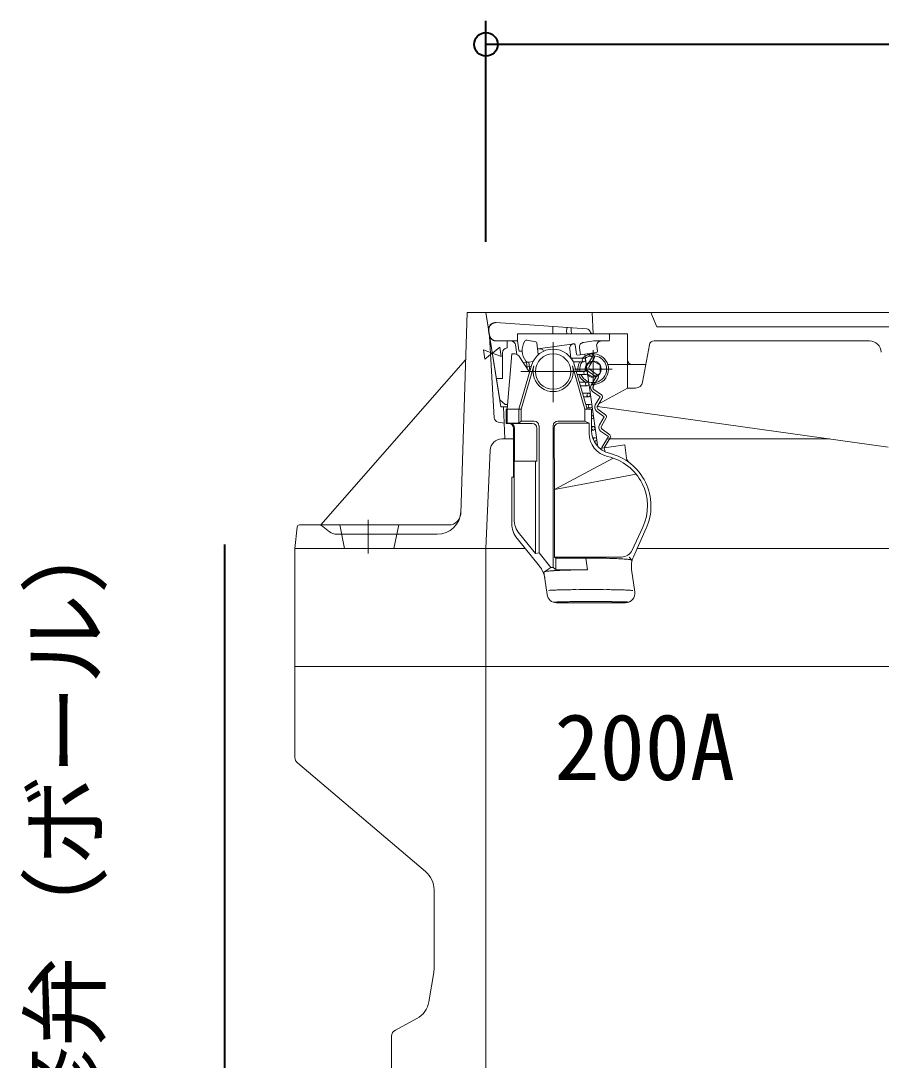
# Model space of a CAD drawing. Units: millimetres at full size, sheet at 1:20; details may follow other scales. Extents: x -5803 to 5817, y -3160 to 3160.
# Drawn here: x -2515.4 to -2150.4, y 602.2 to 1042.9 of the extents above; entities that cross this region are included whole.
import ezdxf
from ezdxf.enums import TextEntityAlignment as Align

# ---------------------------------------------------------------- set-up
doc = ezdxf.new("R2010")
doc.units = ezdxf.units.MM
doc.header["$LTSCALE"] = 20
doc.header["$PDMODE"] = 32
doc.header["$PDSIZE"] = 10
for name, color, linetype, lineweight in [('0-7_TEMP01', 3, 'Continuous', 18), ('0-9_躯体', 7, 'Continuous', 9), ('0-E_寸法', 1, 'Continuous', 40)]:
    doc.layers.add(name, color=color, linetype=linetype, lineweight=lineweight)
doc.layers.add('0-F_注釈', color=1, linetype='Continuous')
doc.styles.add('ＭＳ ゴシック', font='')
doc.styles.get('ＭＳ ゴシック').set_extended_font_data('MS Gothic')

msp = doc.modelspace()

# ---------------------------------------------------------------- linework, layer by layer
at = {"layer": '0-7_TEMP01'}
for p, q in [((-2289.57, 906.65), (-2289.57, 881.16)), ((-2272.57, 903.16), (-2272.57, 887.16)), ((-2280.57, 895.16), (-2264.57, 895.16)), ((-2303.28, 894.16), (-2276.11, 894.16)), ((-2368.07, 831.36), (-2368.07, 816.98)), ((-2399.07, 769.16), (-1737.07, 769.16))]:
    msp.add_line(p, q, dxfattribs=at)
at = {"layer": '0-9_躯体'}
for p, q in [((-2326.06, 919.16), (-2328.78, 834)), ((-2326.06, 919.16), (-1810.07, 919.16)), ((-1818.07, 919.16), (-2318.07, 919.16)), ((-2312.2, 882.16), (-2318.07, 919.16)), ((-2311.73, 879.16), (-2318.07, 919.16)), ((-2273.07, 919.16), (-2272.57, 910.16)), ((-2248.07, 919.16), (-2245.56, 913.16)), ((-2275.25, 912.22), (-2313.82, 914.91)), ((-2289.64, 912.72), (-2289.64, 912.86)), ((-1905.57, 913.16), (-2245.56, 913.16)), ((-2316.75, 909.73), (-2316.99, 911.5)), ((-2316.59, 909.73), (-2316.84, 911.49)), ((-2316.49, 909.16), (-2314.55, 874.59)), ((-2304.7, 910.15), (-2304.7, 907.15)), ((-2266, 910.15), (-2304.7, 910.15)), ((-2289.7, 911.73), (-2289.7, 910.15)), ((-2283.84, 911.58), (-2283.71, 910.15)), ((-2281.92, 911.5), (-2281.76, 910.15)), ((-2272.57, 910.16), (-2258.06, 910.16)), ((-2265.7, 907.45), (-2265.7, 909.85)), ((-2258.06, 910.16), (-2258.06, 887.16)), ((-2304.7, 907.15), (-2313.78, 907.15)), ((-2309.07, 907.16), (-2309.07, 904.16)), ((-2305.51, 905.42), (-2304.95, 901.43)), ((-2304.7, 907.15), (-2304.14, 903.17)), ((-2300.55, 907.5), (-2296.93, 906.72)), ((-2296.54, 906.31), (-2295.85, 901.39)), ((-2295.89, 903.83), (-2280.84, 905.94)), ((-2295.89, 903.83), (-2295.69, 903.86)), ((-2282.54, 903.68), (-2282, 899.89)), ((-2280.28, 905.52), (-2279.72, 901.55)), ((-2278.43, 904.26), (-2278.02, 901.29)), ((-2276.73, 906.52), (-2272.27, 907.15)), ((-2272.27, 907.15), (-2266, 907.15)), ((-2271.09, 904.87), (-2270.8, 902.81)), ((-2248.73, 905.51), (-2251.62, 889.62)), ((-2155.41, 907.16), (-2246.76, 907.16)), ((-2388.07, 829.16), (-2326.7, 899.16)), ((-2311.06, 902.16), (-2311.06, 891.16)), ((-2309.07, 878.16), (-2307.07, 901.66)), ((-2309.07, 878.16), (-2307.07, 901.66)), ((-2307.07, 901.66), (-2305.84, 901.66)), ((-2307.07, 901.66), (-2305.84, 901.66)), ((-2299.55, 893.85), (-2304.18, 900.77)), ((-2303.58, 902.75), (-2302.7, 902.87)), ((-2281.91, 899.83), (-2276.68, 899.78)), ((-2271.23, 902.24), (-2279.15, 901.13)), ((-2276.17, 901.52), (-2270.77, 863.1)), ((-2272.16, 899.77), (-2274.26, 896.35)), ((-2273.57, 901.92), (-2272.43, 901.1)), ((-2304.07, 878.16), (-2298.7, 896.79)), ((-2303.07, 878.16), (-2297.73, 896.53)), ((-2298.01, 898.48), (-2302.27, 897.88)), ((-2301.01, 896.05), (-2298.8, 896.39)), ((-2300.93, 898.03), (-2300.61, 895.69)), ((-2300.61, 895.68), (-2300.7, 895.57)), ((-2299.94, 898.18), (-2299.41, 894.38)), ((-2299.55, 893.85), (-2298.7, 896.79)), ((-2276.06, 878.16), (-2281.41, 896.53)), ((-2281.05, 898.34), (-2276.47, 898.3)), ((-2275.07, 878.15), (-2280.44, 896.79)), ((-2272.57, 898.59), (-2275.57, 896.86)), ((-2275.57, 896.86), (-2275.57, 894.35)), ((-2273.98, 895.01), (-2270.72, 892.67)), ((-2272.57, 898.59), (-2269.57, 896.86)), ((-2269.57, 896.86), (-2269.57, 893.46)), ((-2266.47, 897.16), (-2250.49, 897.16)), ((-2256.06, 897.16), (-2250.25, 897.16)), ((-2313.63, 891.16), (-2311.06, 891.16)), ((-2279.73, 894.37), (-2275.92, 894.34)), ((-2279.32, 892.88), (-2275.7, 892.86)), ((-2272.57, 891.73), (-2274.58, 892.89)), ((-2274.57, 894.2), (-2271.3, 891.87)), ((-2271.3, 891.87), (-2273.39, 888.44)), ((-2272.57, 891.73), (-2269.57, 893.46)), ((-2270.45, 891.34), (-2272.54, 887.92)), ((-2278.37, 889.66), (-2275.26, 889.63)), ((-2277.93, 888.17), (-2275.05, 888.15)), ((-2272.85, 885.77), (-2269.59, 883.44)), ((-2272.27, 886.59), (-2269.01, 884.25)), ((-2258.06, 887.16), (-2270.47, 880.34)), ((-2258.06, 887.16), (-2254.57, 887.16)), ((-2309.89, 880.15), (-2312.2, 882.16)), ((-2277.02, 884.95), (-2274.59, 884.93)), ((-2276.59, 883.46), (-2274.38, 883.45)), ((-2269.59, 883.44), (-2271.68, 880.02)), ((-2268.73, 882.91), (-2270.82, 879.49)), ((-2311.73, 879.16), (-2308.94, 879.16)), ((-2310.57, 879.16), (-2310.07, 865.66)), ((-2309.89, 880.16), (-2308.87, 880.16)), ((-2309.43, 878.16), (-2309.43, 872.1)), ((-2309.43, 878.16), (-2309.43, 872.1)), ((-2309.43, 878.16), (-2303.07, 878.16)), ((-2309.07, 878.16), (-2309.07, 872.35)), ((-2304.07, 878.16), (-2304.07, 872.35)), ((-2303.07, 878.16), (-2303.07, 873.16)), ((-2276.06, 878.16), (-2276.06, 873.16)), ((-2276.06, 878.16), (-2273.31, 878.16)), ((-2275.66, 880.24), (-2273.94, 880.23)), ((-2275.22, 878.75), (-2273.72, 878.75)), ((-2273.31, 878.16), (-2273.31, 869.23)), ((-2271.13, 877.35), (-2267.87, 875.01)), ((-2270.8, 879.4), (-2147.41, 862.17)), ((-2270.55, 878.15), (-2267.29, 875.83)), ((-2312.89, 872.72), (-2310.31, 872.3)), ((-2303.07, 873.16), (-2304.07, 872.35)), ((-2297.57, 873.16), (-2303.07, 873.16)), ((-2276.06, 873.16), (-2287.57, 873.16)), ((-2276.06, 873.16), (-2274.31, 872.35)), ((-2267.87, 875.01), (-2269.96, 871.59)), ((-2267.02, 874.49), (-2269.11, 871.06)), ((-2309.07, 872.35), (-2309.43, 872.1)), ((-2308.32, 872.1), (-2309.43, 872.1)), ((-2304.07, 872.35), (-2309.07, 872.35)), ((-2298.43, 872.16), (-2308.06, 872.16)), ((-2306.32, 870.1), (-2306.32, 849.36)), ((-2305.89, 870.16), (-2305.89, 856.16)), ((-2296.43, 870.16), (-2296.43, 856.16)), ((-2295.56, 871.16), (-2295.56, 817.33)), ((-2289.57, 871.16), (-2289.57, 811.16)), ((-2289.07, 870.34), (-2288.94, 844.15)), ((-2274.31, 872.35), (-2287.07, 872.35)), ((-2274.31, 872.35), (-2274.31, 867.92)), ((-2273.3, 870.82), (-2272.61, 870.82)), ((-2273.3, 869.35), (-2272.4, 869.34)), ((-2269.42, 868.91), (-2266.15, 866.58)), ((-2268.84, 869.73), (-2265.57, 867.39)), ((-2311.28, 865.65), (-2306.3, 865.65)), ((-2272.82, 866.13), (-2271.95, 866.11)), ((-2272.18, 864.63), (-2271.74, 864.63)), ((-2266.15, 866.58), (-2268.94, 862.03)), ((-2265.31, 866.06), (-2267.88, 861.84)), ((-2266.07, 865.65), (-2172.35, 865.65)), ((-2318.07, 819.16), (-2316.27, 860.87)), ((-2259.16, 863.08), (-2269.76, 861.59)), ((-2268.94, 862.03), (-2268.88, 861.72)), ((-2259.16, 863.08), (-2258.38, 857.5)), ((-2306.32, 856.16), (-2296.43, 856.16)), ((-2306.06, 856.16), (-2306.06, 831.62)), ((-2297.07, 856.16), (-2297.07, 816.97)), ((-2264.14, 857.51), (-2288.94, 844.16)), ((-2254.37, 850.7), (-2288.94, 844.16)), ((-2307.07, 849.36), (-2307.07, 829.68)), ((-2307.07, 849.36), (-2306.32, 849.36)), ((-2288.94, 844.16), (-2288.94, 815.53)), ((-2397.16, 829.16), (-2333.78, 829.16)), ((-2387.24, 828.5), (-2384.43, 826.25)), ((-2380.07, 829.16), (-2378.07, 819.16)), ((-2355.07, 829.16), (-2357.07, 819.15)), ((-2398.15, 828.26), (-2399.07, 819.15)), ((-2381.32, 825.16), (-2338.75, 825.16)), ((-2297.07, 816.97), (-2303.84, 825.33)), ((-2255.99, 818.45), (-2251.53, 828.2)), ((-2255.5, 815.68), (-2250.08, 827.74)), ((-2250.16, 827.57), (-2250.12, 827.66)), ((-2295.28, 811.59), (-2304.84, 823.39)), ((-2399.07, 819.15), (-2399.07, 769.16)), ((-2399.07, 819.15), (-2301.51, 819.15)), ((-2318.07, 819.15), (-2318.07, 769.16)), ((-2295.56, 817.33), (-2297.07, 816.97)), ((-2290.57, 811.16), (-2295.56, 817.33)), ((-2260.54, 815.53), (-2288.94, 815.53)), ((-2288.49, 815.09), (-2288.94, 815.53)), ((-2257.33, 815.53), (-2256.18, 814.16)), ((-2253.84, 819.15), (-1818.07, 819.15)), ((-2290.57, 811.16), (-2293.49, 809.16)), ((-2290.57, 811.16), (-2289.57, 811.16)), ((-2289.57, 811.16), (-2288.49, 810.18)), ((-2275.64, 815.09), (-2288.49, 815.09)), ((-2288.49, 815.09), (-2288.49, 810.18)), ((-2275.64, 815.09), (-2274.94, 810.09)), ((-2293.49, 809.16), (-2292.15, 799.6)), ((-2293.49, 809.15), (-2293.49, 809.15)), ((-2274.94, 810.09), (-2288.38, 810.09)), ((-2256.28, 810.2), (-2254.94, 800.71)), ((-2288.18, 796.16), (-2258.9, 796.16)), ((-2399.07, 769.16), (-2068.07, 769.16)), ((-2399.07, 769.16), (-2399.07, 730.57)), ((-2318.07, 769.16), (-2318.07, 569.15)), ((-2397.98, 728.26), (-2343.66, 682.16)), ((-2340.07, 674.47), (-2340.07, 640.99)), ((-2340.2, 639.34), (-2342.26, 627.02)), ((-2347.42, 619.84), (-2356.48, 615))]:
    msp.add_line(p, q, dxfattribs=at)
for points in [[(-2316.84, 911.49), (-2316.86, 911.65), (-2316.87, 911.81), (-2316.87, 911.97), (-2316.86, 912.13), (-2316.85, 912.3), (-2316.82, 912.45), (-2316.79, 912.61), (-2316.74, 912.76), (-2316.69, 912.92), (-2316.64, 913.07), (-2316.57, 913.22), (-2316.49, 913.36), (-2316.41, 913.5), (-2316.32, 913.63), (-2316.22, 913.77), (-2316.12, 913.89), (-2316.01, 914.01), (-2315.89, 914.12), (-2315.77, 914.23), (-2315.64, 914.33), (-2315.51, 914.41), (-2315.37, 914.5), (-2315.23, 914.57), (-2315.08, 914.64), (-2314.93, 914.71), (-2314.78, 914.76), (-2314.62, 914.8), (-2314.46, 914.85), (-2314.3, 914.87), (-2314.14, 914.89), (-2313.98, 914.9), (-2313.82, 914.9), (-2313.66, 914.89)], [(-2289.7, 911.73), (-2289.68, 912.12), (-2289.66, 912.39)], [(-2289.66, 912.39), (-2289.65, 912.64), (-2289.64, 912.72)], [(-2289.64, 912.86), (-2289.64, 912.98), (-2289.64, 913.03), (-2289.63, 913.07), (-2289.63, 913.11), (-2289.63, 913.14), (-2289.63, 913.17), (-2289.63, 913.2), (-2289.63, 913.21), (-2289.64, 913.23)], [(-2283.84, 911.58), (-2283.82, 911.87), (-2283.82, 912.04), (-2283.8, 912.21), (-2283.8, 912.36), (-2283.8, 912.5), (-2283.79, 912.56), (-2283.79, 912.61), (-2283.79, 912.66), (-2283.79, 912.7), (-2283.79, 912.74), (-2283.79, 912.76), (-2283.79, 912.79), (-2283.79, 912.81), (-2283.8, 912.81), (-2283.8, 912.82)], [(-2281.92, 911.5), (-2281.92, 911.59), (-2281.91, 911.69), (-2281.91, 911.78), (-2281.92, 911.87), (-2281.92, 911.96), (-2281.93, 912.04), (-2281.93, 912.12), (-2281.93, 912.19), (-2281.94, 912.26), (-2281.95, 912.33), (-2281.95, 912.39), (-2281.96, 912.44), (-2281.97, 912.5), (-2281.99, 912.55), (-2282, 912.59), (-2282.01, 912.62), (-2282.03, 912.65), (-2282.04, 912.67), (-2282.05, 912.68), (-2282.07, 912.7), (-2282.09, 912.7)], [(-2313.62, 907.15), (-2313.78, 907.15), (-2313.94, 907.16), (-2314.1, 907.18), (-2314.26, 907.22), (-2314.41, 907.25), (-2314.57, 907.3), (-2314.71, 907.35), (-2314.86, 907.41), (-2315, 907.48), (-2315.14, 907.56), (-2315.28, 907.64), (-2315.41, 907.73), (-2315.53, 907.84), (-2315.65, 907.93), (-2315.77, 908.05), (-2315.88, 908.16), (-2315.97, 908.29), (-2316.07, 908.41), (-2316.16, 908.55), (-2316.24, 908.68), (-2316.32, 908.83), (-2316.38, 908.97), (-2316.44, 909.12), (-2316.49, 909.27), (-2316.53, 909.42), (-2316.57, 909.58), (-2316.59, 909.73)], [(-2274.99, 901.7), (-2273.01, 900.29), (-2275.1, 896.87)], [(-2269.74, 861.58), (-2267.88, 861.84), (-2267.54, 860.17)], [(-2358.06, 612.36), (-2358.06, 569.15), (-2358.06, 549.15)]]:
    msp.add_lwpolyline(points, dxfattribs=at)
for points in [[(-2315.36, 901.98), (-2319.1, 903.41), (-2318.47, 899.46)], [(-2315.33, 901.98), (-2311.6, 900.54), (-2312.22, 904.5)]]:
    msp.add_lwpolyline(points, close=True, dxfattribs=at)
for centre, radius in [((-2289.57, 894.16), 7.5), ((-2276.57, 899.04), 0.75), ((-2275.81, 893.6), 0.75), ((-2275.15, 888.89), 0.75), ((-2274.49, 884.19), 0.75), ((-2273.83, 879.48), 0.75), ((-2272.51, 870.08), 0.75)]:
    msp.add_circle(centre, radius, dxfattribs=at)
for centre, radius, start, end in [((-2314.03, 911.91), 3, 86.027, 187.97), ((-2275.35, 910.73), 1.5, 17.799, 86.027), ((-2313.78, 910.15), 3, 187.97, 270), ((-2272.49, 911.65), 1.5, 197.799, 270), ((-2266, 909.85), 0.3, 0, 90), ((-2309.07, 902.16), 2, 90, 180), ((-2307.49, 905.15), 2, 8, 90), ((-2295.2, 903.15), 7.5, 148.67, 217.811), ((-2300.76, 906.53), 1, 77.776, 148.67), ((-2289.57, 894.16), 9.5, 16.083, 163.917), ((-2289.57, 894.16), 9.5, 16.083, 163.917), ((-2297.03, 906.24), 0.5, 8, 77.776), ((-2295.85, 903.53), 0.3, 98, 188), ((-2295.41, 901.88), 2, 27.333, 98), ((-2280.56, 903.97), 2, 97.953, 188), ((-2280.77, 905.45), 0.5, 8, 98), ((-2276.45, 904.54), 2, 98, 188), ((-2269.11, 905.15), 2, 90, 188), ((-2266, 907.45), 0.3, 270, 0), ((-2246.76, 905.16), 2, 90, 169.695), ((-2155.41, 902.16), 5, 1.909, 90), ((-2305.84, 899.66), 2, 33.755, 90), ((-2305.84, 899.66), 2, 33.755, 90), ((-2303.65, 903.24), 0.5, 188, 278), ((-2279.22, 901.62), 0.5, 188, 278), ((-2272.57, 895.16), 6.5, 0, 134.446), ((-2272.57, 895.16), 5.7, 0, 125.623), ((-2273.01, 900.29), 1, 328.57, 54.43), ((-2271.3, 902.74), 0.5, 278, 8), ((-2256.06, 899.16), 2, 180, 270), ((-2300.34, 899.16), 1, 217.811, 278), ((-2289.57, 894.16), 8.5, 163.8, 16.2), ((-2272.57, 895.16), 6.5, 150.768, 187.002), ((-2272.57, 895.16), 5.7, 146.362, 188.066), ((-2272.57, 895.16), 5.7, 203.548, 0), ((-2272.57, 895.16), 3.44, 0, 193.678), ((-2273.4, 895.82), 2, 148.57, 234.43), ((-2272.57, 895.16), 3.44, 221.95, 0), ((-2273.4, 895.82), 1, 148.57, 234.43), ((-2272.57, 895.16), 6.5, 270, 0), ((-2272.57, 895.16), 6.5, 200.437, 237.754), ((-2271.3, 891.87), 1, 328.57, 54.43), ((-2271.68, 887.4), 2, 148.57, 234.43), ((-2272.57, 895.16), 6.5, 262.384, 270), ((-2271.68, 887.4), 1, 148.57, 234.43), ((-2254.57, 890.16), 3, 270, 349.695), ((-2269.59, 883.44), 1, 328.57, 54.43), ((-2269.97, 878.97), 2, 148.57, 234.43), ((-2269.97, 878.97), 1, 148.57, 234.43), ((-2312.56, 874.7), 2, 183.194, 260.538), ((-2297.57, 871.16), 2, 0, 90), ((-2287.57, 871.16), 2, 90, 180), ((-2273.16, 874.78), 0.75, 0, 101.287), ((-2273.16, 874.78), 0.75, 259.249, 0), ((-2267.87, 875.01), 1, 328.57, 54.43), ((-2308.32, 870.1), 2, 0, 90), ((-2307.89, 870.16), 2, 0, 90), ((-2298.43, 870.16), 2, 0, 90), ((-2287.07, 870.35), 2, 90, 180.273), ((-2263.31, 869.23), 10, 180, 256.403), ((-2268.25, 870.55), 2, 148.57, 234.43), ((-2268.25, 870.55), 1, 148.57, 234.43), ((-2311.28, 860.65), 5, 90, 177.537), ((-2264.31, 867.92), 10, 180, 257.611), ((-2271.85, 865.38), 0.75, 0, 168.093), ((-2271.85, 865.38), 0.75, 239.403, 0), ((-2266.15, 866.58), 1, 328.57, 54.43), ((-2271.07, 837.16), 23, 335.368, 76.403), ((-2271.07, 837.16), 23, 335.368, 76.403), ((-2271.07, 837.16), 21.5, 335.368, 77.611), ((-2255.41, 857.91), 3, 188, 232.964), ((-2338.75, 835.16), 10, 270, 358.172), ((-2333.78, 834.15), 5, 270, 358.172), ((-2397.16, 828.15), 1, 90, 174.289), ((-2389.12, 826.16), 3, 51.34, 90), ((-2297.07, 829.68), 10, 180, 219.017), ((-2296.07, 831.62), 10, 180, 219.017), ((-2381.32, 830.16), 5, 231.34, 270), ((-2271.07, 837.16), 23, 335.478, 335.835), ((-2260.54, 820.53), 5, 270, 335.368), ((-2246.37, 811.59), 10, 155.835, 188), ((-2303.05, 805.29), 10, 8, 39.017), ((-2274.74, 795.78), 19.32, 87.0399, 92.6893), ((-2272.93, 795.95), 19.14, 86.7672, 92.4166), ((-2271.15, 796.3), 18.79, 86.4873, 92.1367), ((-2269.41, 796.81), 18.24, 86.1925, 91.8418), ((-2267.74, 797.5), 17.52, 85.8774, 91.5268), ((-2266.13, 798.34), 16.64, 85.5313, 91.1806), ((-2264.62, 799.34), 15.59, 85.1418, 90.7912), ((-2263.21, 800.48), 14.38, 84.6919, 90.3413), ((-2261.93, 801.76), 13.05, 84.1547, 89.804), ((-2260.77, 803.16), 11.59, 83.4875, 89.1369), ((-2259.77, 804.66), 10.01, 82.6183, 88.2676), ((-2258.91, 806.26), 8.34, 81.4081, 87.0575), ((-2258.21, 807.93), 6.6, 79.5786, 85.2279), ((-2257.68, 809.66), 4.8, 76.3917, 82.0411), ((-2257.33, 811.44), 3, 69.3541, 75.0034), ((-2257.14, 813.25), 1.32, 43.0396, 48.6889), ((-2257.11, 814.91), 1.21, 319.2614, 319.4335), ((-2257.12, 814.84), 1.18, 322.1671, 322.3392), ((-2257.11, 814.79), 1.14, 323.8496, 324.0217), ((-2257.12, 814.95), 1.25, 317.8248, 317.9969), ((-2257.11, 815), 1.28, 315.5435, 315.7157), ((-2257.11, 814.3), 0.94, 350.7516, 350.9237), ((-2257.11, 814.18), 0.93, 358.0663, 358.2385), ((-2257.11, 814.46), 0.98, 340.9263, 341.0984), ((-2257.11, 814.41), 0.965, 343.7247, 343.8968), ((-2257.11, 814.69), 1.08, 328.8597, 329.0318), ((-2257.1, 814.62), 1.04, 331.8738, 332.0459), ((-2257.11, 814.57), 1.02, 334.5942, 334.7664), ((-2257.1, 814.5), 0.99, 338.0052, 338.1773), ((-2257.11, 814.73), 1.11, 326.6525, 326.8246), ((-2257.09, 814.23), 0.92, 354.9442, 355.1163), ((-2257.09, 814.34), 0.94, 347.6492, 347.8213), ((-2292.53, 808.29), 1.3, 132.5353, 138.1352), ((-2292.57, 808.85), 0.985, 159.9388, 160.1692), ((-2292.57, 808.98), 0.945, 168.0428, 168.2731), ((-2292.56, 808.49), 1.17, 142.138, 142.3684), ((-2292.56, 808.56), 1.12, 145.4548, 145.6852), ((-2291.65, 809.12), 1.84, 177.5474, 177.6136), ((-2292.56, 808.62), 1.08, 148.3806, 148.6109), ((-2292.57, 808.7), 1.04, 152.0304, 152.2607), ((-2291.65, 809.11), 1.84, 177.5474, 177.6136), ((-2291.68, 809.16), 1.81, 179.1484, 179.2147), ((-2291.65, 809.16), 1.84, 179.16, 179.2262), ((-2291.65, 808.32), 2.04, 154.8176, 154.8838), ((-2291.65, 809.21), 1.84, 180.7738, 180.84), ((-2292.56, 808.76), 1.01, 155.5803, 155.8106), ((-2292.57, 808.92), 0.96, 164.1227, 164.353), ((-2291.65, 809.23), 1.84, 181.5804, 181.6467), ((-2291.65, 809.28), 1.84, 183.1914, 183.2576), ((-2291.65, 809.28), 1.84, 183.1914, 183.2576), ((-2292.57, 809.06), 0.93, 172.9874, 173.2177), ((-2292.57, 809.13), 0.925, 177.5758, 177.8061), ((-2291.65, 809.25), 1.84, 182.3864, 182.4526), ((-2291.62, 809.3), 1.88, 183.9394, 184.0056), ((-2291.65, 809.32), 1.85, 184.7973, 184.8635), ((-2291.65, 809.35), 1.85, 185.5976, 185.6638), ((-2291.65, 809.37), 1.85, 186.3956, 186.4619), ((-2291.62, 809.37), 1.88, 186.3071, 186.3733), ((-2291.65, 809.42), 1.86, 187.984, 188.0502), ((-2292.55, 808.34), 1.26, 136.794, 137.0243), ((-2292.55, 808.42), 1.22, 139.6278, 139.8581), ((-2292.54, 808.13), 1.43, 130.2266, 130.4569), ((-2292.54, 808.2), 1.38, 132.2423, 132.4726), ((-2292.55, 808.27), 1.31, 134.1946, 134.4249), ((-2292.54, 808.06), 1.49, 128.1393, 128.3696), ((-2292.36, 806.58), 2.88, 105.7104, 111.3103), ((-2292.02, 804.88), 4.61, 98.4134, 104.0133), ((-2291.52, 803.22), 6.33, 95.0974, 100.6972), ((-2290.86, 801.61), 8, 93.1853, 98.7852), ((-2290.05, 800.08), 9.6, 91.9288, 97.5287), ((-2289.09, 798.64), 11.11, 91.0221, 96.622), ((-2288, 797.3), 12.52, 90.3284, 95.9283), ((-2286.78, 796.06), 13.81, 89.768, 95.3679), ((-2285.44, 794.96), 14.97, 89.302, 94.9019), ((-2284.01, 793.99), 15.98, 88.8984, 94.4983), ((-2282.48, 793.17), 16.86, 88.5386, 94.1385), ((-2280.88, 792.5), 17.56, 88.2132, 93.8131), ((-2279.22, 791.98), 18.09, 87.9088, 93.5087), ((-2277.53, 791.63), 18.46, 87.6193, 93.2192), ((-2275.8, 791.45), 18.66, 87.3387, 92.9386), ((-2288.18, 800.16), 4, 188, 270), ((-2290.45, 794.31), 7.13, 89.1499, 98.2675), ((-2289.14, 791.74), 9.78, 87.9353, 97.0529), ((-2287.45, 789.41), 12.17, 87.2218, 96.3394), ((-2285.41, 787.38), 14.27, 86.7332, 95.8508), ((-2283.06, 785.7), 15.99, 86.3614, 95.479), ((-2280.49, 784.41), 17.32, 86.0555, 95.1731), ((-2277.74, 783.55), 18.21, 85.7868, 94.9044), ((-2274.89, 783.13), 18.64, 85.5369, 94.6545), ((-2272.01, 783.17), 18.6, 85.2918, 94.4094), ((-2269.17, 783.66), 18.09, 85.0401, 94.1577), ((-2266.44, 784.6), 17.12, 84.7662, 93.8838), ((-2263.91, 785.96), 15.72, 84.4516, 93.5692), ((-2261.61, 787.7), 13.93, 84.0639, 93.1815), ((-2259.62, 789.79), 11.78, 83.5475, 92.6651), ((-2258.9, 800.16), 4, 270, 8), ((-2257.99, 792.16), 9.34, 82.7771, 91.8947), ((-2256.76, 794.76), 6.66, 81.4127, 90.5303), ((-2288.48, 786.73), 9.72, 88.8042, 96.221), ((-2287.14, 784.8), 11.7, 88.1955, 95.6123), ((-2285.55, 783.07), 13.48, 87.7576, 95.1743), ((-2283.76, 781.56), 15.04, 87.4176, 94.8343), ((-2281.78, 780.29), 16.34, 87.1357, 94.5525), ((-2279.66, 779.28), 17.38, 86.8928, 94.3096), ((-2277.42, 778.57), 18.11, 86.6731, 94.0898), ((-2275.12, 778.14), 18.55, 86.4671, 93.8839), ((-2272.78, 778.02), 18.68, 86.2682, 93.6849), ((-2270.44, 778.2), 18.5, 86.0682, 93.4849), ((-2268.13, 778.67), 18, 85.8606, 93.2773), ((-2265.92, 779.45), 17.21, 85.6376, 93.0543), ((-2263.82, 780.49), 16.12, 85.3885, 92.8053), ((-2261.88, 781.81), 14.78, 85.099, 92.5157), ((-2260.12, 783.37), 13.18, 84.7445, 92.1612), ((-2258.58, 785.13), 11.36, 84.2814, 91.6982), ((-2396.07, 730.57), 3, 180, 230.195), ((-2350.07, 674.47), 10, 0, 50.194), ((-2350.07, 640.99), 10, 350.538, 0), ((-2352.12, 628.66), 10, 298.072, 350.538), ((-2355.07, 612.36), 3, 118.073, 180)]:
    msp.add_arc(centre, radius, start, end, dxfattribs=at)
at = {"layer": '0-E_寸法'}
for p, q in [((-2318.07, 949.16), (-2318.07, 1042.86)), ((-1818.07, 1032.86), (-2318.07, 1032.86)), ((-2428.83, 340.94), (-2428.83, 820.88))]:
    msp.add_line(p, q, dxfattribs=at)
msp.add_point((-2318.07, 1032.86), dxfattribs=at)

# ---------------------------------------------------------------- texts
at = {"layer": '0-E_寸法', "style": 'ＭＳ ゴシック'}
msp.add_text('レバー式補修弁（ボール）', height=28.15, rotation=90, dxfattribs=at).set_placement((-2474.05, 377.44), align=Align.BOTTOM_LEFT)
at = {"layer": '0-F_注釈', "style": 'ＭＳ ゴシック'}
msp.add_text('200A', height=28.15, dxfattribs=at).set_placement((-2289.01, 712.53), align=Align.BOTTOM_LEFT)

doc.saveas('drawing.dxf')
